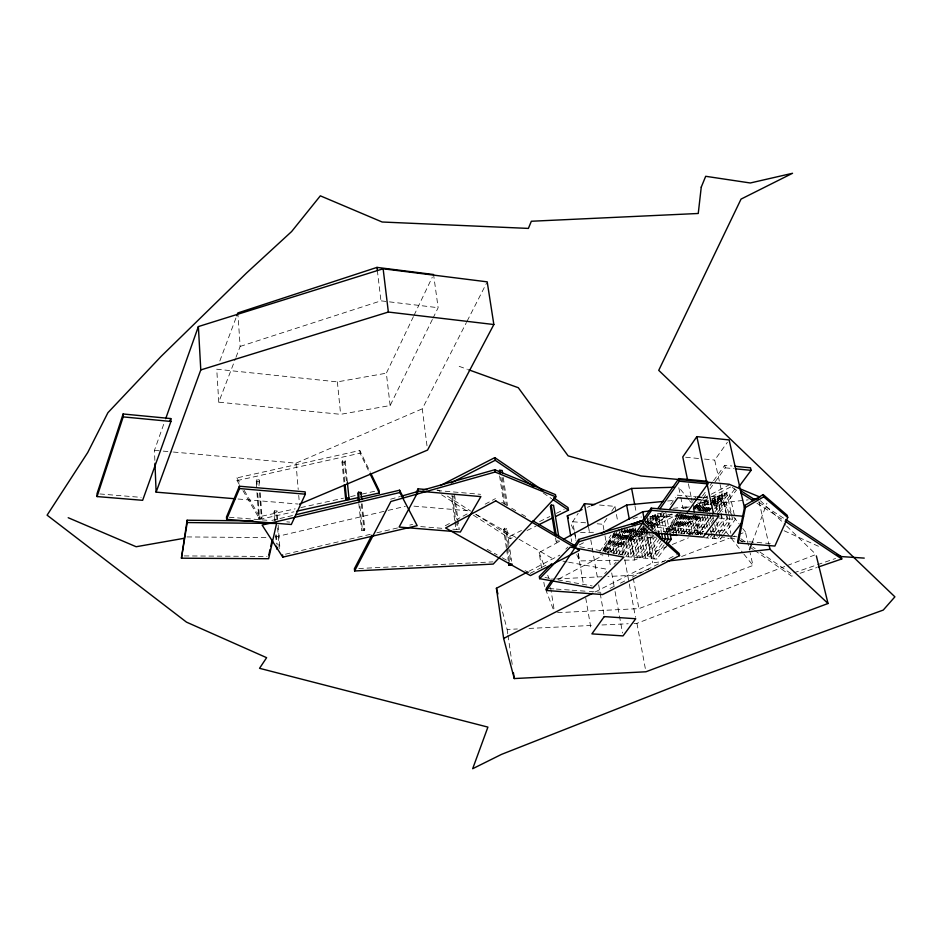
<?xml version="1.0" encoding="UTF-8"?>
<svg xmlns="http://www.w3.org/2000/svg" width="942" height="942" viewBox="0 0 942 942"><rect width="100%" height="100%" fill="white"/><g stroke="black" fill="none" stroke-linecap="round" stroke-linejoin="round"><path stroke-width="0.71" stroke-dasharray="4.71 3.53" d="M154.853 460.426L154.464 450.323L164.214 422.828M752.081 542.839L766.929 503.169M219.827 360.974L236.807 315.7M432.378 319.444L390.141 405.543L340.639 414.327L218.756 402.175L235.465 358.655M235.983 357.301L240.163 346.421L237.937 314.404M256.542 486.873L256.754 479.666L259.309 479.89L259.733 485.636M259.003 485.66L259.309 479.89M260.251 492.819L262.029 517.252L261.393 518.689L258.803 518.477L259.439 517.04L257.684 492.607M274.569 520.726L273.922 512.224L274.546 510.823L277.042 511.035L277.702 519.525M276.96 519.501L276.406 512.424L277.042 511.035M343.971 482.092L341.97 462.016L342.676 460.532L345.208 460.768L347.374 482.28M390.141 405.543L386.35 373.185L413.42 316.618M414.044 315.299L432.307 277.148M346.373 480.879L344.489 462.251L345.208 460.768M433.014 318.137L438.136 307.704L433.567 274.511M426.997 445.802L422.275 408.828L466.455 322.423M467.126 321.116L486.543 283.153M362.152 503.793L364.825 529.239L364.107 530.64L361.61 530.44L362.329 529.039L359.679 503.581M506.396 548.079L503.64 529.557L504.453 528.238L506.749 528.427L509.104 544.099M508.28 545.418L505.948 529.745L506.749 528.427M556.275 542.239L557.146 540.885L559.477 541.073L558.606 542.427L556.275 542.239L555.568 537.941M574.184 530.346L572.712 521.727L578.176 513.308M603.952 530.005L602.927 524.282L606.931 518.312M611.735 511.153L614.938 506.372L598.959 504.971M599.76 551.588L611.017 535.056M615.267 531.629L602.374 550.505L605.223 550.729L618.14 531.865M602.715 551.105L613.996 534.597L613.43 531.524M603.422 550.634L616.315 531.759M605.506 552.259L604.988 549.422L618.706 529.369L619.765 535.08M605.576 551.329L620.531 529.475M619.966 531.971L607.837 549.657L604.988 549.422M611.205 552.789L610.204 547.267L623.157 528.403M607.625 552.742L622.591 530.899M614.054 553.036L612.806 546.195L623.345 530.876M625.217 529.828L613.042 547.502L610.204 547.267M616.892 553.284L615.409 545.124L625.959 529.804M611.299 551.788L622.65 535.315L621.343 528.297M627.019 529.934L615.644 546.431L612.806 546.195M619.989 554.873L617.999 544.064L627.761 529.922M629.633 528.862L618.235 545.359L615.409 545.124M613.336 553.189L625.523 535.562L623.969 527.226M622.815 555.097L620.578 542.992L630.363 528.851M631.423 528.98L620.825 544.288L617.999 544.064M666.135 546.325L656.868 559.124L625.9 556.663L623.168 541.921L632.953 527.791M616.186 553.425L628.408 535.798L626.842 527.473M634.025 527.92L623.404 543.216L620.578 542.992M641.184 528.886L642.738 536.987L628.726 556.899L625.735 540.861L634.731 527.909M635.791 528.026L625.983 542.156L623.168 541.921M644.552 531.841L645.6 537.223L631.552 557.122L628.314 539.801L635.685 529.204M618.211 554.826L631.281 536.033L629.456 526.401M635.921 530.499L628.549 541.097L625.735 540.861M647.048 530.252L648.449 537.458L634.378 557.346L630.881 538.742L635.803 531.677M636.05 532.972L631.116 540.037L628.314 539.801M621.049 555.05L634.143 536.269L632.07 525.33M650.745 534.821L651.299 537.694L637.204 557.558L633.436 537.682L636.721 532.972M637.793 533.09L633.683 538.977L630.881 538.742M638.617 531.912L642.727 526.036M643.551 524.859L646.012 521.326M653.595 535.08L654.148 537.929L640.018 557.782L636.003 536.634L640.113 530.746M640.937 529.569L645.046 523.681M645.871 522.504L649.98 516.628L652.806 516.875L646.212 526.284M623.887 555.274L637.016 536.516L634.684 524.27M639.536 533.207L636.239 537.917L633.436 537.682M640.36 532.03L650.239 517.923M656.998 538.165L642.833 558.005L638.558 535.574L641.843 530.864M642.668 529.698L645.965 524.988M646.789 523.811L652.559 515.58L655.385 515.816L647.13 527.579M641.267 533.337L638.794 536.858L636.003 536.634M642.091 532.159L645.388 527.449M659.836 538.4L645.647 558.229L641.102 534.526L643.574 530.994M644.399 529.816L646.871 526.295M647.696 525.118L655.126 514.532L657.952 514.779L648.025 528.874M625.9 556.663L639.877 536.752L639.359 534.043M642.997 533.455L641.349 535.81L638.558 535.574M643.822 532.277L646.306 528.756M648.602 526.413L657.693 513.484L660.507 513.731L664.134 531.924M644.717 533.584L647.201 530.052M647.013 531.253L649.497 527.72M650.321 526.543L659.424 513.614M650.569 527.826L660.507 513.731M651.205 527.85L662.803 511.4M649.792 531.488L662.238 513.861M652.335 530.44L664.781 512.825M670.61 504.582L675.602 497.517M652.83 532.995L666.135 514.226L703.344 517.476M726.4 513.213L714.707 460.073L727.412 442.281M678.523 512.766L665.099 531.5L667.866 531.735M665.358 532.783L678.782 514.049M681.042 511.73L667.607 530.464L670.363 530.699L682.149 514.308M661.837 539.801L648.461 558.453L643.645 533.478M667.372 532.136L680.465 514.179M666.701 534.161L681.042 514.202M673.707 533.82L672.612 528.391L682.714 514.344M670.139 532.371L682.762 514.838M662.167 543.534L651.263 558.677L646.188 532.43M693.606 500.332L696.173 496.764M683.821 514.45L672.859 529.663L670.115 529.428L670.669 532.183M676.462 534.067L675.096 527.355L684.375 514.485M685.482 514.579L675.355 528.627L672.612 528.391M672.906 532.607L685.552 515.074L679.971 514.591M664.145 544.935L654.066 558.9L648.72 531.382M678.947 532.972L677.592 526.319L685.187 515.792M686.294 515.886L677.851 527.591L675.096 527.355M681.702 533.219L680.077 525.283L686.836 515.933M675.673 532.842L688.343 515.321M692.994 509.104L698.14 502.004M702.426 496.081L706.712 490.158M710.138 485.424L712.717 481.868M713.565 480.691L724.716 465.301L731.875 465.996M684.445 533.466L682.55 524.258L688.484 516.075M693.559 509.057L696.95 504.382L699.718 504.629L696.326 509.304M689.591 516.169L682.809 525.518L680.077 525.283M694.678 509.163L697.221 505.654L694.454 505.407L695.008 508.068M687.189 533.702L685.034 523.234L690.121 516.216M695.208 509.198L702.108 499.778M702.967 498.601L706.394 493.867M709.832 489.133L714.118 483.211M714.978 482.033L725.281 467.833L724.716 465.301M678.428 533.066L691.134 515.568M691.228 516.31L685.293 524.494L682.55 524.258M690.18 535.127L687.495 522.209L692.594 515.192M696.844 509.351L701.931 502.333L704.698 502.581L698.74 510.764M693.712 515.286L687.766 523.469L685.034 523.234M697.963 509.445L702.202 503.605L699.447 503.358L701.131 511.27M681.184 533.302L694.219 515.333M698.469 509.492L704.428 501.309L707.171 501.568L700.353 510.905M695.337 515.427L690.227 522.445L687.495 522.209M695.361 534.208L692.429 520.161L695.832 515.486M699.235 510.811L706.9 500.296L709.656 500.543M683.939 533.537L696.95 515.58M698.104 534.455L694.89 519.136L697.445 515.639M700.86 510.964L709.385 499.284M698.564 515.721L695.149 520.396L692.429 520.161M701.978 511.059L708.796 501.709M702.461 511.117L708.443 502.934M686.694 533.773L699.47 516.298M699.317 517.04L697.598 519.372L694.89 519.136M703.58 511.2L708.714 504.205M704.063 511.27L709.196 504.264M712.611 499.59L714.319 497.258L717.062 497.506L711.069 505.677M705.181 511.353L709.467 505.524M710.315 504.347L714.589 498.518M705.37 511.412L709.644 505.583M710.503 504.417L714.778 498.577L711.858 498.271M705.652 511.424L711.646 503.252M712.505 502.086L716.78 496.246L719.523 496.493L711.799 506.996M688.59 535.162L702.249 516.546M706.783 511.506L710.209 506.843M707.242 511.577L709.821 508.079M713.247 503.405L719.241 495.233L721.972 495.492L714.248 505.984M708.49 510.482L710.197 508.15M713.624 503.487L715.343 501.156L714.778 498.577M709.232 510.493L710.939 508.162M692.182 534.232L705.016 516.781M709.679 510.564L713.118 505.901M713.977 504.735L721.702 494.232L724.422 494.479L714.966 507.302M714.695 506.054L724.151 493.219L726.871 493.478L713.094 512.13M694.925 534.455L707.783 517.028L710.551 517.264L697.669 534.691M714.542 508.55L726.588 492.219L729.32 492.478L735.313 519.442L723.079 535.598M703.085 533.796L698.823 533.431L712.611 514.791M714.66 512.283L729.32 492.478M700.401 534.926L713.318 517.511M717.345 512.53L734.795 488.992M711.316 523.34L713.895 519.854M719.641 512.66L736.244 490.323M706.865 537.929L710.327 533.29M711.198 532.136L721.584 518.23L716.78 496.246M713.059 533.525L709.597 538.153L709.008 535.433M713.93 532.371L724.339 518.477M714.919 534.915L712.317 538.388L709.868 526.943M715.79 533.761L727.083 518.712L726.188 514.615M719.382 532.831L729.826 518.96L728.884 514.673M721.231 534.22L717.745 538.836L716.827 534.585M722.102 533.066L732.57 519.195L726.588 492.219M704.145 537.705L720.453 539.071L722.208 536.763M565.836 549.104L567.873 546.996M604.705 573.572L606.789 571.511M614.09 564.282L616.174 562.221M541.603 568.097L539.13 552.495L559.713 541.32M445.307 525.742L451.724 522.257M467.15 513.908L456.87 519.478L453.785 496.151L451.383 495.939L454.692 520.655M485.142 504.17L495.433 498.612M558.653 579.024L602.315 555.815M608.732 552.401L633.13 539.425L656.433 537.105M528.803 571.347L559.878 555.097M579.295 544.935L585.771 541.556M702.909 534.079L653.866 526.696L653.383 524.199L672.67 514.191M682.962 508.857L689.403 505.524M703.544 498.2L709.985 494.868M711.269 494.197L729.273 484.871M653.866 526.696L677.051 514.697M696.362 504.7L710.527 497.376M711.811 496.705L731.122 486.72M530.111 573.395L540.425 568.085M541.709 567.414L548.162 564.093M595.12 591.988L652.629 562.786L664.216 561.456M610.051 588.432L615.267 585.794M620.484 583.157L626.995 579.848M632.212 577.211L676.509 554.767M475.557 514.191L509.846 536.198L521.491 530.476M539.589 521.574L549.928 516.487M556.392 513.308L564.152 509.492M473.461 515.215L510.234 538.765L515.415 536.222M527.061 530.499L536.116 526.048M173.422 452.042L295.988 463.158L422.275 408.828M587.408 507.302L590.092 506.16M633.059 518.865L637.122 517.158L641.431 517.028M620.731 531.924L629.35 531.818L635.991 529.027M647.966 524.023L671.917 514.014M685.211 508.445L689.203 506.784M624.511 560.172L634.649 560.007L666.901 546.713M672.27 544.5L688.39 537.858M696.456 534.538L699.141 533.419L695.573 516.44M649.014 569.039L632.718 575.303L607.814 576.48M681.596 556.498L729.132 538.223M730.486 537.694L737.28 535.091M738.634 534.561L745.428 531.947L748.878 547.314M634.025 623.474L636.945 623.333L785.934 566.048M787.3 565.518L814.642 555.015M557.546 612.665L638.935 608.614L752.964 565.471L750.138 552.895M793.906 572.807L816.137 565.165M817.526 564.682L835.589 558.465M754.554 550.34L791.692 576.163L794.471 575.209M800.029 573.301L816.726 567.567M240.163 346.421L380.957 300.839L438.136 307.704M390.612 499.213L400.468 496.422M271.861 520.408L293.15 515.38M275.146 536.975L386.738 510.717M388.175 510.376L405.343 506.337M285.45 554.202L371.183 534.126M376.906 532.783L398.336 527.755M409.77 525.083L412.62 524.411M239.268 484.353L237.078 480.608L236.901 477.9L359.809 450.5L370.347 472.331M237.078 480.608L360.103 453.196L369.394 472.437M244.225 490.417L259.603 516.699L295.14 508.845M300.828 507.585L343.477 498.165M350.589 496.599L356.276 495.339M361.963 494.079L379.025 490.311M242.942 490.605L259.792 519.348L293.939 511.812M218.756 402.175L216.742 369.205L337.366 381.887L386.35 373.185M673.083 508.327L688.979 506.537M694.749 505.878L712.093 503.923M713.541 503.758L748.207 499.849M688.472 533.926L703.038 532.477M710.315 531.747L724.881 530.299L730.309 537.105M667.631 501.014L673.483 500.438M702.767 497.564L710.091 496.858M711.551 496.705L717.415 496.14L732.77 515.78M358.761 568.521L447.709 564.105M449.169 564.034L471.047 562.951M472.507 562.88L492.913 561.868M550.705 579.153L555.097 578.953M556.569 578.883L601.962 576.751M500.496 603.904L507.137 629.456L517.346 628.973M529.015 628.42L594.649 625.323M601.938 624.982L628.196 623.745M650.062 516.769L684.587 515.733L699.141 533.419M576.74 554.591L579.613 560.914L618.717 560.278M580.508 532.477L594.873 532.277M184.232 555.921L267.033 556.439M187.058 536.928L267.881 537.611M549.186 588.562L554.92 588.974M556.357 589.08L570.699 590.116M572.124 590.222L587.902 591.364M589.339 591.458L600.808 592.294M229.365 517.24L269.577 520.467M286.804 521.856L289.677 522.092M610.44 548.574L607.602 548.35L608.355 552.53M362.329 529.039L364.825 529.239M600.301 554.638L603.163 554.873M503.64 529.557L505.948 529.745M273.922 512.224L276.406 512.424M420.709 526.578L444.035 528.486M452.772 529.192L458.601 529.675M259.439 517.04L262.029 517.252M238.032 499.013L298.002 504.029M740.671 541.085L764.103 543.039M765.575 543.169L772.899 543.781M641.102 534.526L643.892 534.762M613.996 534.597L654.148 537.929M99.864 493.949L141.123 497.364M677.592 526.319L680.336 526.554M413.95 506.148L469.999 510.917M572.712 521.727L587.101 522.94M597.169 523.787L602.927 524.282M640.713 529.722L645.034 530.087M655.126 530.947L686.836 533.608M688.272 533.737L698.363 534.585M700.047 518.359L697.339 518.124L700.836 534.703M256.13 481.127L258.685 481.35M692.688 521.421L689.968 521.185L692.617 533.949M697.739 510.788L700.542 511.035M436.994 490.499L480.561 494.326M693.913 515.816L696.691 516.051M718.828 517.994L735.313 519.442M154.464 450.323L161.753 450.983M163.213 451.124L171.974 451.913M702.343 499.978L715.343 501.156M341.97 462.016L344.489 462.251M677.263 495.162L696.02 496.87M703.238 497.529L710.445 498.188M725.281 467.833L733.877 468.669M685.658 457.223L698.728 458.507M704.534 459.072L714.707 460.073M653.383 524.199L703.839 531.818M734.112 536.398L736.985 536.834M721.666 536.905L724.551 537.34M730.321 538.212L738.975 539.507L742.567 542.015M545.006 577.517L552.153 578.8M557.876 579.825L592.188 585.959M562.857 561.126L567.178 561.927M568.615 562.186L607.437 569.333M579.777 546.749L622.061 554.732M459.19 366.344L467.444 369.335M784.109 530.746L821.247 547.549M487.073 549.21L497.199 554.909M502.263 557.746L509.858 562.021M525.047 570.558L528.839 572.689M476.287 514.544L517.77 538.494M519.03 539.224L554.226 559.536M501.674 502.31L506.666 505.265M511.671 508.221L516.663 511.176M521.656 514.132L526.649 517.087M732.358 487.497L738.481 491.418M756.885 503.181L783.874 520.42M758.769 502.251L784.509 518.748M437.583 489.816L440.032 491.394M447.379 496.104L470.647 511.047M441.598 494.809L468.563 512.071M543.251 492.984L551.659 498.707M740.824 538.718L745.617 542.062M752.799 547.067L755.201 548.739M759.982 552.071L791.127 573.76L791.692 576.163M749.761 547.008L753.353 549.504M760.418 500.732L785.593 525.071M786.641 526.083L816.008 554.485M688.661 499.495L678.676 487.155L680.454 495.728M689.568 500.626L691.381 502.863M731.216 538.247L742.991 552.989M743.897 554.132L752.964 565.471M733.677 516.934L739.105 523.87M742.72 528.486L745.428 531.947M236.901 477.9L240.563 484.153M571.323 524.847L574.184 531.264M545.536 589.162L553.625 610.181M539.13 552.495L544.182 565.859M547.726 575.221L548.739 577.893M758.981 501.509L768.731 543.711M724.151 493.219L728.625 513.52M726.718 514.65L730.827 533.325M721.702 494.232L725.882 513.272M719.241 495.233L722.832 511.636M717.415 496.14L720.83 511.8M721.148 513.213L724.881 530.299M714.319 497.258L717.627 512.46M712.128 499.531L712.729 502.333M716.791 522.151L720.453 539.071M712.541 514.709L713.459 518.971M714.684 524.647L716.532 533.196M706.9 500.296L709.338 511.612M709.809 514.308L711.375 521.574M712.576 527.179L713.812 532.937M714.107 534.326L715.025 538.612M704.428 501.309L706.559 511.318M707.112 514.061L709.562 525.506M704.675 515.074L707.277 527.296M701.931 502.333L703.898 511.53M702.237 516.086L705.417 531.1M699.788 517.099L702.979 532.206M696.95 504.382L698.069 509.681M693.194 505.112L694.089 509.363M688.414 483.847L691.087 496.599M691.393 498.024L692.276 502.274M695.255 516.44L698.823 533.431M680.748 497.152L683.103 508.586M665.617 511.647L669.786 532.418M663.086 512.778L666.96 532.183M657.693 513.484L661.296 531.653M655.126 514.532L658.458 531.382M652.559 515.58L655.608 531.111M649.98 516.628L652.488 529.416M652.041 534.361L656.868 559.124M647.401 517.676L649.073 526.26M644.823 518.724L645.659 523.057M646.035 528.768L652.629 562.786M643.516 526.46L644.304 530.511M634.92 505.677L636.297 512.848M631.234 529.392L633.13 539.425M629.35 531.818L634.649 560.007M633.236 578.082L638.935 608.614M636.945 623.333L645.659 670.351M614.938 506.372L617.87 522.221M619.742 532.312L623.745 553.92M624.805 559.678L635.473 617.304M616.068 530.44L616.88 534.844M604.988 535.727L610.663 567.214M611.699 572.936L614.019 585.818M615.055 591.541L622.532 633.036M588.503 526.849L589.774 534.09M590.787 539.884L597.652 578.965M598.665 584.746L599.936 591.988M600.195 593.436L604.01 615.15M574.997 533.973L575.974 539.636M578.4 553.825L579.613 560.914M574.432 531.783L575.903 540.414M578.117 553.354L583.275 583.557M585.736 597.934L591.14 629.574M571.193 538.753L571.676 541.615M550.587 587.62L554.19 610.016M543.852 582.286L544.523 586.536M503.263 477.523L507.502 505.595M502.204 477.547L506.431 505.618M500.85 477.3L504.865 503.982M509.846 536.198L510.234 538.765M499.59 475.922L503.593 502.592M509.952 549.798L511.659 561.197M508.492 546.843L510.623 561.079M504.453 528.238L507.208 546.76M507.42 548.185L509.328 561.02M506.608 549.504L508.303 560.902M507.137 629.456L507.773 633.789M507.985 635.226L512.377 665.558M454.562 494.75L459.26 529.639M457.094 520.855L458.271 529.569M452.36 495.998L456.846 529.439M454.88 522.103L455.857 529.369M377.33 270.307L380.957 300.839M359.809 450.5L360.103 453.196M361.292 503.793L364.107 530.64M358.831 503.581L361.61 530.44M337.366 381.887L340.639 414.327M342.676 460.532L344.972 483.482M295.988 463.158L298.225 489.51M298.72 495.362L299.097 499.755M278.137 525.2L279.892 547.867L279.256 549.245L277.619 528.003M274.546 510.823L275.311 520.749M276.395 534.915L277.16 544.841M275.653 534.891L276.312 543.381M259.521 492.843L261.393 518.689M259.603 516.699L259.792 519.348M256.754 479.666L257.272 486.849M256.954 492.619L258.803 518.477"/><path stroke-width="1.41" d="M252.974 520.914L187.117 520.231L181.429 558.194L268.647 558.712L276.571 523.469L187.234 522.551L181.429 558.194M744.887 505.383L737.739 540.838L738.222 542.992L774.866 546.054L787.736 517.476L787.218 515.309L763.173 494.609L744.887 505.383L745.381 507.573L738.222 542.992M268.8 555.026L270.071 549.386M270.695 546.56L271.967 540.92M123.119 413.985L97.014 493.726L97.073 496.564L142.642 500.308L170.926 421.463L170.796 418.566L123.119 413.985L123.202 416.894L97.073 496.564M165.686 418.695L198.373 326.568L383.135 268.776L487.202 281.846L493.855 324.531L427.55 450.076L299.462 504.147M169.807 421.333L170.796 418.566M235.1 498.765L156.113 492.148L200.787 369.923L198.373 326.568M749.526 549.681L751.575 544.205M236.807 315.7L237.831 312.956L376.988 267.398L433.567 274.511M239.374 486.225L226.492 517.005L226.633 519.325L291.302 524.506L305.349 494.185L305.149 491.865L239.374 486.225L239.527 488.557L226.633 519.325M277.372 547.679L276.736 549.056L276.524 546.219M347.374 482.28L348.964 498.047L348.246 499.519L345.679 499.295L346.409 497.835L345.113 484.918M361.716 499.554L360.974 492.478L358.502 492.266L357.795 493.69L358.537 500.755M360.256 493.902L360.974 492.478M371.831 535.256L354.392 568.732L354.616 570.97L493.231 564.07L555.851 496.881L555.474 494.632L494.774 469.74L422.982 490.052M354.616 570.97L390.871 501.497L495.115 472.036L555.851 496.881M416.046 492.69L418.107 488.827L426.82 489.593M418.389 491.123L399.114 527.061L460.367 532.03L480.879 496.599L418.389 491.123L418.107 488.827M498.954 471.718L499.79 470.282L502.204 470.505L502.628 473.308M508.939 565.176L509.763 563.869L512.083 564.046L511.259 565.353L508.939 565.176L508.515 562.327M558.771 536.787L553.555 505.301L551.235 505.1L550.387 506.466L555.097 535.08M579.742 510.905L584.429 503.687L594.602 504.582M551.164 581.014L546.313 588.35L546.666 590.516L602.621 594.543L679.547 555.615L679.111 553.449L667.207 542.886M573.808 546.796L578.659 539.46L642.326 520.82L642.75 523.034L679.547 555.615M546.666 590.516L579.036 541.674L642.75 523.034M744.521 508.032L729.108 439.914L696.844 436.617L682.762 456.929L687.519 479.596M642.138 521.103L651.169 508.127L743.579 516.287M651.169 508.127L651.605 510.34L636.804 531.559L703.144 537.128L718.687 516.24L718.216 514.049M657.822 508.562L678.805 478.595L707.312 481.28L707.878 483.882L687.283 512.424M660.012 508.751L679.347 481.209L678.805 478.595M669.468 509.516L677.804 497.753L700.895 499.849M663.839 541.203L665.511 538.871L664.404 533.29M665.829 542.604L668.349 539.107L667.242 533.549M666.971 545.159L671.187 539.342L670.068 533.808M738.858 486.802L751.092 470.341L750.503 467.809L734.748 466.278M742.037 522.327L731.463 536.198L704.498 533.914M551.541 563.858L539.283 576.492L539.625 578.671L592.565 588.114L623.875 557.169L570.287 547.09L539.625 578.671M745.381 507.573L763.691 496.811L787.736 517.476M563.575 539.224L626.63 505.018L663.239 501.438M816.349 555.886L828.03 603.492L645.918 671.776L514.273 678.558L503.64 638.452L496.422 588.279L527.508 572.029M601.302 533.431L642.738 511.753L649.968 510.941M440.314 485.589L494.809 457.624L542.827 490.382M451.053 482.893L495.198 460.273L533.643 486.437M503.64 638.452L592.506 593.319M538.706 524.776L552.942 517.794M555.533 516.522L568.473 510.164L568.038 507.585L553.625 497.753M570.711 535.892L567.32 515.863L582.05 509.587M591.435 505.583L631.611 488.439L674.272 487.273M818.115 567.084L841.759 558.959L841.147 556.557L785.734 519.525M200.787 369.923L388.351 312.049L493.855 324.531M401.869 496.022L417.353 491.642M295.988 514.709L399.596 490.217L403.6 497.882M399.867 492.513L262.1 525.059L282.765 557.146L417.188 525.671L399.867 492.513L399.596 490.217M296.789 511.188L357.972 497.67M360.821 497.046L379.32 492.96L379.025 490.311L370.971 473.614M184.185 538.282L136.154 546.737L68.201 517.723M667.124 561.126L770.038 549.327L828.03 603.492M752.552 499.354L758.322 498.707M864.25 558.111L841.147 556.557L837.167 554.756M671.222 534.938L676.733 535.409M659.836 538.4L671.187 539.342M637.039 521.903L639.889 522.139M239.527 488.557L305.349 494.185M346.409 497.835L348.964 498.047M634.437 522.963L637.287 523.21M631.823 524.023L634.684 524.27M639.63 520.844L642.479 521.091M651.605 510.34L718.687 516.24M697.469 497.011L701.79 497.4M679.347 481.209L707.878 483.882M123.202 416.894L170.926 421.463M735.313 468.81L751.092 470.341M572.736 545.43L575.55 545.96M468.81 369.829L518.3 387.715L568.132 455.881L641.102 475.981L729.202 484.259L759.935 497.082M532.901 520.785L575.362 545.924M740.942 492.984L753.211 500.826M785.098 521.209L841.759 558.959M740.377 490.476L755.084 499.896M552.86 499.531L568.473 510.164M655.314 532.336L660.719 537.14M370.018 473.72L379.32 492.96M567.32 515.863L568.462 518.43M496.422 588.279L497.906 593.966M763.173 494.609L763.691 496.811M769.061 545.112L770.038 549.327M696.844 436.617L713.471 513.625M693.771 509.351L694.36 512.189M661.567 533.031L662.685 538.636M658.729 532.76L659.565 536.999M642.738 511.753L644.116 518.842M631.611 488.439L634.637 504.241M626.63 505.018L629.338 519.36M584.429 503.687L588.244 525.4M578.659 539.46L579.036 541.674M551.235 505.1L556.204 535.162M499.79 470.282L500.214 473.084M494.809 457.624L495.198 460.273M494.774 469.74L495.115 472.036M513.425 672.776L514.273 678.558M383.135 268.776L388.351 312.049M376.988 267.398L377.33 270.307M358.502 492.266L359.385 500.755M344.254 484.953L345.679 499.295M282.588 554.873L282.765 557.146M187.117 520.231L187.234 522.551M154.971 463.311L156.113 492.148M701.26 187.117L698.246 213.481L531.347 221.252L528.38 228.411L382.158 222.006L320.339 195.83L291.608 231.555L246.486 273.039L160.905 356.594L107.918 412.69L87.736 452.513L47.1 515.168L186.481 622.132L266.621 657.681L259.545 668.314L487.909 727.106L472.672 768.719L501.474 754.401L689.379 680.418L883.243 610.075L894.9 596.839L658.729 370.347L741.048 199.103L792.552 173.281L750.291 182.983L705.688 176.295L701.26 187.117M604.258 616.598L591.882 633.884L623.051 635.909L635.744 618.741L604.258 616.598M495.763 500.873L445.59 527.991L530.44 575.586L579.483 550.34L495.763 500.873"/></g></svg>
